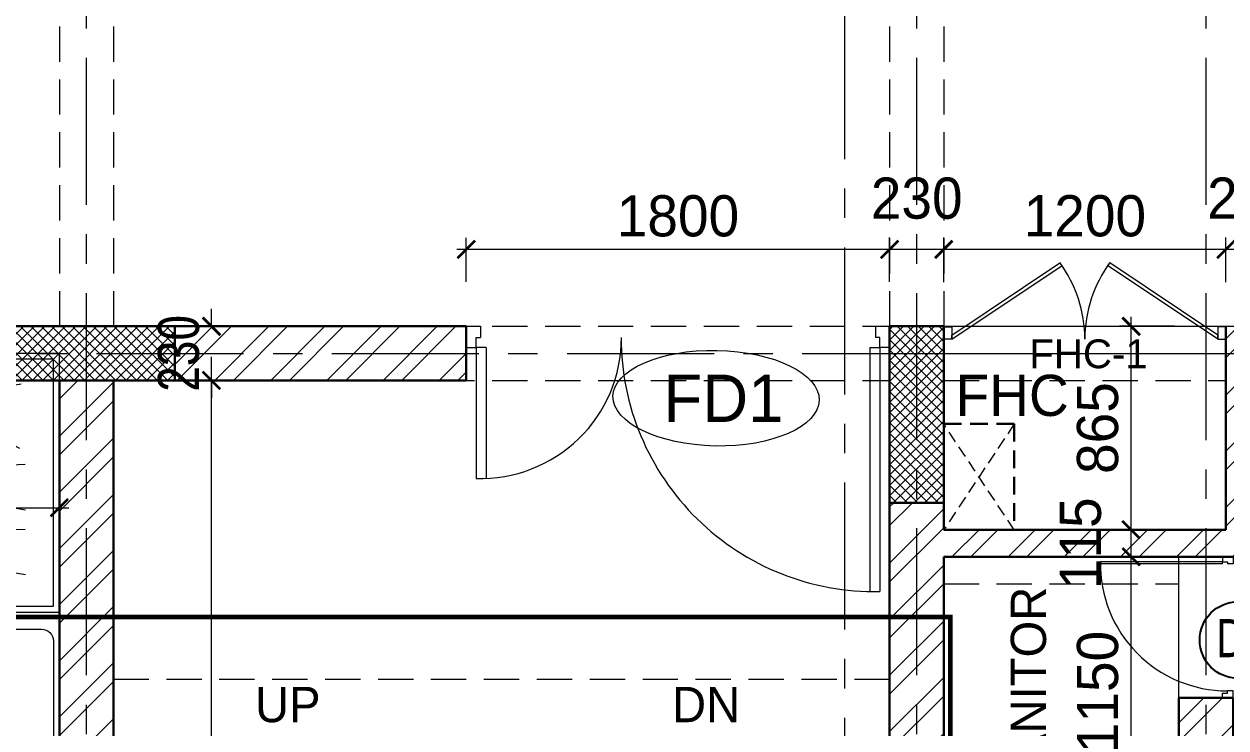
# Model space of a CAD drawing. Header units: millimetres. Extents: x -286480 to 108094, y -227925 to 10018.
# Drawn here: x -16954 to -11843, y -99314 to -96322 of the extents above; entities that cross this region are included whole.
import ezdxf

# ---------------------------------------------------------------- set-up
doc = ezdxf.new("R2010")
doc.units = ezdxf.units.MM
doc.header["$LTSCALE"] = 100
doc.header["$MEASUREMENT"] = 0
doc.header["$PDMODE"] = 67
for name, pattern in [('CENTER', [2, 1.25, -0.25, 0.25, -0.25]), ('DASHED2', [0.375, 0.25, -0.125]), ('HIDDEN', [0.375, 0.25, -0.125])]:
    doc.linetypes.add(name, pattern=pattern)
doc.layers.get('0').update_dxf_attribs({"lineweight": 25})
for name, color, linetype, lineweight in [('A-ANNO-COLUMN-HATCH', 253, 'Continuous', 9), ('A-ANNO-DOOR', 40, 'Continuous', 18), ('A-ANNO-FIXTURE', 31, 'Continuous', 15), ('A-ANNO-GRID', 251, 'CENTER', 9), ('A-ANNO-TEXT', 7, 'Continuous', 25), ('A-ANNO-WALL', 1, 'Continuous', 30), ('A-DOOR', 4, 'Continuous', 9), ('beam', 3, 'Continuous', 20), ('dim', 7, 'Continuous', 13), ('DOOR TAB', 7, 'Continuous', 5), ('DW-NO', 7, 'Continuous', 25), ('FURNITURE LAYOUT', 37, 'Continuous', 15), ('S-COL', 4, 'Continuous', 30), ('text', 7, 'Continuous', 9), ('TEXT-MISC', 7, 'Continuous', 20), ('WALL HATCH', 24, 'Continuous', 9)]:
    doc.layers.add(name, color=color, linetype=linetype, lineweight=lineweight)
doc.layers.add('cutout', color=7, linetype='HIDDEN', lineweight=20, true_color=0x0544ff)
doc.styles.add('ARIAL', font='arial.ttf', dxfattribs={"width": 0.8})
doc.styles.add('CENTURY-GOTHIC', font='GOTHIC.TTF', dxfattribs={"height": 175})
doc.styles.add('GOTHIC-TITLE', font='GOTHIC.TTF', dxfattribs={"width": 0.9, "height": 20})
doc.styles.add('SIZE', font='arial.ttf', dxfattribs={"width": 0.75, "height": 200})
doc.styles.get("Standard").update_dxf_attribs({"font": 'sanss___.ttf'})
doc.styles.add('Tower', font='arial.ttf', dxfattribs={"height": 250})
doc.dimstyles.new('1.125', dxfattribs={"dimtxt": 175, "dimasz": 75, "dimexe": 50, "dimexo": 50, "dimgap": 50, "dimtad": 1, "dimdec": 0, "dimrnd": 5, "dimzin": 0, "dimdsep": 46, "dimtxsty": 'CENTURY-GOTHIC', "dimblk": 'ARCHTICK', "dimcen": 5, "dimdle": 40, "dimclrd": 256, "dimclre": 8, "dimclrt": 213, "dimadec": 0, "dimazin": 0, "dimtfac": 1, "dimtdec": 0, "dimtofl": 0, "dimtmove": 2, "dimatfit": 2, "dimldrblk": 'OPEN30', "dimfxl": 80, "dimtolj": 1, "dimtzin": 0, "dimlwd": 15, "dimlwe": 9, "dimarcsym": 1})
doc.dimstyles.new('D 75', dxfattribs={"dimtxt": 175, "dimasz": 75, "dimexe": 100, "dimexo": 100, "dimgap": 50, "dimtad": 1, "dimdec": 0, "dimrnd": 5, "dimzin": 0, "dimdsep": 46, "dimtxsty": 'ARIAL', "dimblk": 'ARCHTICK', "dimcen": 0.09, "dimdle": 100, "dimclrd": 256, "dimclrt": 256, "dimadec": 0, "dimazin": 0, "dimtfac": 1, "dimtdec": 0, "dimtix": 1, "dimtofl": 0, "dimtmove": 1, "dimatfit": 3, "dimfxl": 135, "dimtolj": 1, "dimtzin": 0, "dimlwd": 9, "dimlwe": 9, "dimarcsym": 0})
pattern_1 = [(45, (15.22, 34476.79), (-119.32427, 119.32427), []), (45, (94.77, 34476.79), (-119.32427, 119.32427), [])]

# ---------------------------------------------------------------- blocks, each defined once
blk = doc.blocks.new('_ArchTick')
at = {"const_width": 0.15}
blk.add_lwpolyline([(-0.5, -0.5), (0.5, 0.5)], dxfattribs=at)
blk = doc.blocks.new('*D44')
at = {"layer": 'Defpoints', "color": 0, "ltscale": 0.1, "transparency": 16777216}
for p in [(-16577.3, -97836.8), (-16156.6, -97836.8), (-15901.2, -103836.8)]:
    blk.add_point(p, dxfattribs=at)
at = {"layer": 'dim', "lineweight": 9, "ltscale": 0.1, "transparency": 16777216}
blk.add_line((-16156.6, -103936.8), (-16156.6, -97736.8), dxfattribs=at)
at = {"layer": 'dim', "color": 0, "lineweight": 9, "ltscale": 0.1, "transparency": 16777216}
for p, q in [((-16477.3, -97836.8), (-16056.6, -97836.8)), ((-16001.2, -103836.8), (-16256.6, -103836.8))]:
    blk.add_line(p, q, dxfattribs=at)
at = {"layer": 'dim', "lineweight": 9, "ltscale": 0.1, "transparency": 16777216, "xscale": 75, "yscale": 75, "zscale": 75}
for p, rotation in [((-16156.6, -97836.8), 90), ((-16156.6, -103836.8), 270)]:
    blk.add_blockref('_ArchTick', p, dxfattribs=dict(at, rotation=rotation))
at = {"layer": 'dim', "ltscale": 0.1, "transparency": 16777216, "insert": (-16295.9, -100836.8), "char_height": 175, "attachment_point": 5, "rotation": 90, "style": 'ARIAL'}
blk.add_mtext('\\A1;6000', dxfattribs=at)
blk = doc.blocks.new('ABL_Door_S - 1000 x 2100-11-3 Second Floor Lvl')
for p, q in [((-500, 37.5), (-450, 37.5)), ((-500, -37.5), (-500, 37.5)), ((-450, 37.5), (-450, -2.5)), ((450, 37.5), (450, -2.5)), ((500, 37.5), (450, 37.5)), ((500, -37.5), (500, 37.5)), ((-500, -37.5), (-465, -37.5)), ((-465, -2.5), (-450, -2.5)), ((-465, -37.5), (-465, -2.5)), ((-450, -37.5), (-465, -37.5)), ((465, -2.5), (450, -2.5)), ((465, -37.5), (465, -2.5)), ((500, -37.5), (465, -37.5))]:
    blk.add_line(p, q)
at = {"lineweight": 18}
for p, q in [((-465, -37.5), (-465, -902.4)), ((-450, -37.5), (-450, -902.5))]:
    blk.add_line(p, q, dxfattribs=at)
blk.add_arc((-450, -2.5), 900, 269.04503, 0)
blk = doc.blocks.new('*D68')
at = {"layer": 'Defpoints', "color": 0, "ltscale": 0.1, "transparency": 16777216}
for p in [(-16442.8, -97606.8), (-16156.6, -97606.8), (-16436.3, -97836.8, 11.6)]:
    blk.add_point(p, dxfattribs=at)
at = {"layer": 'dim', "lineweight": 9, "ltscale": 0.1, "transparency": 16777216}
for p, q in [((-16156.6, -97606.8), (-16156.6, -97531.8)), ((-16156.6, -97836.8), (-16156.6, -97911.8))]:
    blk.add_line(p, q, dxfattribs=at)
at = {"layer": 'dim', "color": 0, "lineweight": 9, "ltscale": 0.1, "transparency": 16777216}
for p, q in [((-16342.8, -97606.8), (-16056.6, -97606.8)), ((-16336.3, -97836.8), (-16056.6, -97836.8))]:
    blk.add_line(p, q, dxfattribs=at)
at = {"layer": 'dim', "lineweight": 9, "ltscale": 0.1, "transparency": 16777216, "xscale": 75, "yscale": 75, "zscale": 75}
for p, rotation in [((-16156.6, -97606.8), 270), ((-16156.6, -97836.8), 90)]:
    blk.add_blockref('_ArchTick', p, dxfattribs=dict(at, rotation=rotation))
at = {"layer": 'dim', "ltscale": 0.1, "transparency": 16777216, "insert": (-16296, -97721.8), "char_height": 175, "attachment_point": 5, "rotation": 90, "style": 'ARIAL'}
blk.add_mtext('\\A1;230', dxfattribs=at)
blk = doc.blocks.new('A$C0E3E786B-flat-1')
at = {"ltscale": 0.1}
for p, q in [((855.2, 288.7, 0), (240.1, -46.1, 0)), ((1735, -1224.8, 0), (922.8, 268.6, 0)), ((220.2, -113.9, 0), (1032.4, -1607.3, 0)), ((1532.3, -852, 0), (1444.7, -899.7, 0)), ((1444.7, -899.7, 0), (752.9, -1093.3, 0)), ((829.6, -1234.5, 0), (1444.7, -899.7, 0)), ((1500.5, -885, 0), (875.6, -1225.1, 0)), ((1500.5, -885, 0), (1482.4, -924.7, 0)), ((1701.1, -1254, 0), (1500.5, -885, 0)), ((875.6, -1225.1, 0), (918.9, -1231.4, 0)), ((1076.3, -1594.1, 0), (875.6, -1225.1, 0)), ((1076.3, -1594.1, 0), (1701.1, -1254, 0)), ((1701.1, -1254, 0), (1654.4, -1240.9, 0)), ((1100.1, -1627.4, 0), (1715.1, -1292.6, 0)), ((1076.3, -1594.1, 0), (1090.9, -1547.7, 0))]:
    blk.add_line(p, q, dxfattribs=at)
for centre, start_param, end_param in [((879, 244.7, 0), 1.628397, 3.199193), ((264, -90, 0), 3.199193, 4.76999), ((1691.3, -1248.7, 0), 0.057601, 1.628397), ((1076.2, -1583.5, 0), 4.76999, 6.340786)]:
    blk.add_ellipse(centre, major_axis=(21.3, -45.2), ratio=0.996988, start_param=start_param, end_param=end_param, dxfattribs=at)
blk = doc.blocks.new('*D85')
at = {"layer": 'Defpoints', "color": 0, "ltscale": 0.1, "transparency": 16777216}
for p in [(-11843.3, -97279.8), (-11843.3, -97469.5), (-11613.3, -97469.5, 11.6)]:
    blk.add_point(p, dxfattribs=at)
at = {"layer": 'dim', "color": 8, "lineweight": 9, "ltscale": 0.1, "transparency": 16777216}
for p, q in [((-11843.3, -97419.5), (-11843.3, -97229.8)), ((-11613.3, -97419.5), (-11613.3, -97229.8))]:
    blk.add_line(p, q, dxfattribs=at)
at = {"layer": 'dim', "lineweight": 15, "ltscale": 0.1, "transparency": 16777216}
blk.add_line((-11573.3, -97279.8), (-11883.3, -97279.8), dxfattribs=at)
at = {"layer": 'dim', "lineweight": 15, "ltscale": 0.1, "transparency": 16777216, "xscale": 75, "yscale": 75, "zscale": 75, "rotation": 180}
blk.add_blockref('_ArchTick', (-11843.3, -97279.8), dxfattribs=at)
at = {"layer": 'dim', "lineweight": 15, "ltscale": 0.1, "transparency": 16777216, "xscale": 75, "yscale": 75, "zscale": 75}
blk.add_blockref('_ArchTick', (-11613.3, -97279.8), dxfattribs=at)
at = {"layer": 'dim', "color": 213, "ltscale": 0.1, "transparency": 16777216, "insert": (-11728.3, -97062.9), "char_height": 175, "attachment_point": 5, "style": 'CENTURY-GOTHIC'}
blk.add_mtext('\\A1;230', dxfattribs=at)
blk = doc.blocks.new('_Open30')
at = {"color": 0, "linetype": 'ByBlock', "lineweight": -2}
for p, q in [((-1, 0.268), (0, 0)), ((0, 0), (-1, -0.268)), ((0, 0), (-1, 0))]:
    blk.add_line(p, q, dxfattribs=at)
blk = doc.blocks.new('*D86')
at = {"layer": 'Defpoints', "color": 0, "ltscale": 0.1, "transparency": 16777216}
for p in [(-13043.2, -97279.8), (-13043.2, -97469.5), (-11843.3, -97469.5)]:
    blk.add_point(p, dxfattribs=at)
at = {"layer": 'dim', "color": 8, "lineweight": 9, "ltscale": 0.1, "transparency": 16777216}
for p, q in [((-13043.2, -97419.5), (-13043.2, -97229.8)), ((-11843.3, -97419.5), (-11843.3, -97229.8))]:
    blk.add_line(p, q, dxfattribs=at)
at = {"layer": 'dim', "lineweight": 15, "ltscale": 0.1, "transparency": 16777216}
blk.add_line((-11803.3, -97279.8), (-13083.2, -97279.8), dxfattribs=at)
at = {"layer": 'dim', "lineweight": 15, "ltscale": 0.1, "transparency": 16777216, "xscale": 75, "yscale": 75, "zscale": 75, "rotation": 180}
blk.add_blockref('_ArchTick', (-13043.2, -97279.8), dxfattribs=at)
at = {"layer": 'dim', "lineweight": 15, "ltscale": 0.1, "transparency": 16777216, "xscale": 75, "yscale": 75, "zscale": 75}
blk.add_blockref('_ArchTick', (-11843.3, -97279.8), dxfattribs=at)
at = {"layer": 'dim', "color": 213, "ltscale": 0.1, "transparency": 16777216, "insert": (-12443.2, -97137.9), "char_height": 175, "attachment_point": 5, "style": 'CENTURY-GOTHIC'}
blk.add_mtext('\\A1;1200', dxfattribs=at)
blk = doc.blocks.new('*D99')
at = {"layer": 'Defpoints', "color": 0, "ltscale": 0.1, "transparency": 16777216}
for p in [(-12246.3, -98586.8), (-12043.3, -98586.8), (-12043.3, -99736.7, 11.6)]:
    blk.add_point(p, dxfattribs=at)
at = {"layer": 'dim', "lineweight": 15, "ltscale": 0.1, "transparency": 16777216}
blk.add_line((-12246.3, -99776.7), (-12246.3, -98546.8), dxfattribs=at)
at = {"layer": 'dim', "color": 8, "lineweight": 9, "ltscale": 0.1, "transparency": 16777216}
for p, q in [((-12093.3, -98586.8), (-12296.3, -98586.8)), ((-12093.3, -99736.7), (-12296.3, -99736.7))]:
    blk.add_line(p, q, dxfattribs=at)
at = {"layer": 'dim', "lineweight": 15, "ltscale": 0.1, "transparency": 16777216, "xscale": 75, "yscale": 75, "zscale": 75}
for p, rotation in [((-12246.3, -98586.8), 90), ((-12246.3, -99736.7), 270)]:
    blk.add_blockref('_ArchTick', p, dxfattribs=dict(at, rotation=rotation))
at = {"layer": 'dim', "color": 213, "ltscale": 0.1, "transparency": 16777216, "insert": (-12388.2, -99161.7), "char_height": 175, "attachment_point": 5, "rotation": 90, "style": 'CENTURY-GOTHIC'}
blk.add_mtext('\\A1;1150', dxfattribs=at)
blk = doc.blocks.new('*D100')
at = {"layer": 'Defpoints', "color": 0, "ltscale": 0.1, "transparency": 16777216}
for p in [(-12246.3, -98471.8), (-12043.3, -98471.8), (-12043.3, -98586.8)]:
    blk.add_point(p, dxfattribs=at)
at = {"layer": 'dim', "color": 8, "lineweight": 9, "ltscale": 0.1, "transparency": 16777216}
for p, q in [((-12093.3, -98471.8), (-12296.3, -98471.8)), ((-12093.3, -98586.8), (-12296.3, -98586.8))]:
    blk.add_line(p, q, dxfattribs=at)
at = {"layer": 'dim', "lineweight": 15, "ltscale": 0.1, "transparency": 16777216}
blk.add_line((-12246.3, -98626.8), (-12246.3, -98431.8), dxfattribs=at)
at = {"layer": 'dim', "lineweight": 15, "ltscale": 0.1, "transparency": 16777216, "xscale": 75, "yscale": 75, "zscale": 75}
for p, rotation in [((-12246.3, -98471.8), 90), ((-12246.3, -98586.8), 270)]:
    blk.add_blockref('_ArchTick', p, dxfattribs=dict(at, rotation=rotation))
at = {"layer": 'dim', "color": 213, "ltscale": 0.1, "transparency": 16777216, "insert": (-12461, -98529.3), "char_height": 175, "attachment_point": 5, "rotation": 90, "style": 'CENTURY-GOTHIC'}
blk.add_mtext('\\A1;115', dxfattribs=at)
blk = doc.blocks.new('*D101')
at = {"layer": 'Defpoints', "color": 0, "ltscale": 0.1, "transparency": 16777216}
for p in [(-12246.3, -97606.8), (-12012.8, -97606.8), (-12043.3, -98471.8)]:
    blk.add_point(p, dxfattribs=at)
at = {"layer": 'dim', "color": 8, "lineweight": 9, "ltscale": 0.1, "transparency": 16777216}
for p, q in [((-12062.8, -97606.8), (-12296.3, -97606.8)), ((-12093.3, -98471.8), (-12296.3, -98471.8))]:
    blk.add_line(p, q, dxfattribs=at)
at = {"layer": 'dim', "lineweight": 15, "ltscale": 0.1, "transparency": 16777216}
blk.add_line((-12246.3, -98511.8), (-12246.3, -97566.8), dxfattribs=at)
at = {"layer": 'dim', "lineweight": 15, "ltscale": 0.1, "transparency": 16777216, "xscale": 75, "yscale": 75, "zscale": 75}
for p, rotation in [((-12246.3, -97606.8), 90), ((-12246.3, -98471.8), 270)]:
    blk.add_blockref('_ArchTick', p, dxfattribs=dict(at, rotation=rotation))
at = {"layer": 'dim', "color": 213, "ltscale": 0.1, "transparency": 16777216, "insert": (-12388.2, -98039.3), "char_height": 175, "attachment_point": 5, "rotation": 90, "style": 'CENTURY-GOTHIC'}
blk.add_mtext('\\A1;865', dxfattribs=at)
blk = doc.blocks.new('Big Door Garbage')
at = {"lineweight": 18}
for p, q in [((-12550, 128777.8), (-12500, 128777.8)), ((-12550, 128702.8), (-12550, 128777.8)), ((-12500, 128777.8), (-12500, 128737.8)), ((-11100, 128777.8), (-11100, 128737.8)), ((-11050, 128777.8), (-11100, 128777.8)), ((-12550, 128702.8), (-12515, 128702.8)), ((-12515, 128737.8), (-12500, 128737.8)), ((-12515, 128702.8), (-12515, 128737.8)), ((-12515, 128702.8), (-12515, 128239.2)), ((-12480, 128702.8), (-12515, 128702.8)), ((-12480, 128702.8), (-12480, 128239.2)), ((-11120, 128702.8), (-11085, 128702.8)), ((-11120, 128702.8), (-11120, 127838)), ((-11085, 128737.8), (-11100, 128737.8)), ((-11085, 128702.8), (-11085, 128737.8)), ((-11050, 128702.8), (-11085, 128702.8)), ((-11085, 128702.8), (-11085, 127838))]:
    blk.add_line(p, q, dxfattribs=at)
blk.add_lwpolyline([(-11050, 128777.8), (-11050, 128702.8)], dxfattribs=at)
for centre, radius, start, end in [((-12498.9, 128737.8), 498.9, 268.1474, 0), ((-11101.5, 128737.8), 900, 180, 271.0475)]:
    blk.add_arc(centre, radius, start, end, dxfattribs=at)
blk = doc.blocks.new('*D114')
at = {"layer": 'Defpoints', "color": 0, "ltscale": 0.1, "transparency": 16777216}
for p in [(-15073.3, -97280.1), (-15073.3, -97467.2, 0), (-13273.3, -97467.3)]:
    blk.add_point(p, dxfattribs=at)
at = {"layer": 'dim', "color": 8, "lineweight": 9, "ltscale": 0.1, "transparency": 16777216}
for p, q in [((-15073.3, -97417.2), (-15073.3, -97230.1)), ((-13273.3, -97417.3), (-13273.3, -97230.1))]:
    blk.add_line(p, q, dxfattribs=at)
at = {"layer": 'dim', "lineweight": 15, "ltscale": 0.1, "transparency": 16777216}
blk.add_line((-13233.3, -97280.1), (-15113.3, -97280.1), dxfattribs=at)
at = {"layer": 'dim', "lineweight": 15, "ltscale": 0.1, "transparency": 16777216, "xscale": 75, "yscale": 75, "zscale": 75}
for p, rotation in [((-15073.3, -97280.1), 179.9981209820892), ((-13273.3, -97280.1), 359.9981209820892)]:
    blk.add_blockref('_ArchTick', p, dxfattribs=dict(at, rotation=rotation))
at = {"layer": 'dim', "color": 213, "ltscale": 0.1, "transparency": 16777216, "insert": (-14173.3, -97138.2), "char_height": 175, "attachment_point": 5, "rotation": 359.9981, "style": 'CENTURY-GOTHIC'}
blk.add_mtext('\\A1;1800', dxfattribs=at)
blk = doc.blocks.new('*D154')
at = {"layer": 'Defpoints', "color": 0, "ltscale": 0.1, "transparency": 16777216}
for p in [(-17883.3, -98202.4, -4.8), (-16803.3, -98202.4, -18.9), (-16803.3, -98378)]:
    blk.add_point(p, dxfattribs=at)
at = {"layer": 'dim', "color": 8, "lineweight": 9, "ltscale": 0.1, "transparency": 16777216}
for p, q in [((-17883.3, -98252.4), (-17883.3, -98428)), ((-16803.3, -98252.4), (-16803.3, -98428))]:
    blk.add_line(p, q, dxfattribs=at)
at = {"layer": 'dim', "lineweight": 15, "ltscale": 0.1, "transparency": 16777216}
blk.add_line((-17923.3, -98378), (-16763.3, -98378), dxfattribs=at)
at = {"layer": 'dim', "lineweight": 15, "ltscale": 0.1, "transparency": 16777216, "xscale": 75, "yscale": 75, "zscale": 75, "rotation": 180}
blk.add_blockref('_ArchTick', (-17883.3, -98378), dxfattribs=at)
at = {"layer": 'dim', "lineweight": 15, "ltscale": 0.1, "transparency": 16777216, "xscale": 75, "yscale": 75, "zscale": 75}
blk.add_blockref('_ArchTick', (-16803.3, -98378), dxfattribs=at)
at = {"layer": 'dim', "color": 213, "ltscale": 0.1, "transparency": 16777216, "insert": (-17343.3, -98231.4), "char_height": 175, "attachment_point": 5, "style": 'CENTURY-GOTHIC'}
blk.add_mtext('\\A1;EQ.', dxfattribs=at)
blk = doc.blocks.new('FTHF')
at = {"layer": 'A-DOOR'}
for p, q in [((6806800.1, -19385.3), (6807386.9, -19777.2)), ((6806800.1, -19385.3), (6806800.1, -19405.3)), ((6808216.2, -19385.3), (6807629.3, -19777.2)), ((6808216.2, -19385.3), (6808216.2, -19405.3)), ((6806800.1, -19405.3), (6807374.5, -19792.1)), ((6808216.2, -19405.3), (6807641.8, -19792.1))]:
    blk.add_line(p, q, dxfattribs=at)
for points in [[(6806756.4, -19385.3), (6806756.4, -19450.9), (6806800.1, -19450.9), (6806800.1, -19385.3)], [(6808259.9, -19385.3), (6808259.9, -19450.9), (6808216.2, -19450.9), (6808216.2, -19385.3)]]:
    blk.add_lwpolyline(points, close=True, dxfattribs=at)
for centre, start, end in [((6806822, -19385.3), 323.63327, 0), ((6808194.3, -19385.3), 180, 216.36673)]:
    blk.add_arc(centre, 686.2, start, end, dxfattribs=at)
blk = doc.blocks.new('*D238')
at = {"layer": 'Defpoints', "color": 0, "ltscale": 0.1, "transparency": 16777216}
for p in [(-13273.3, -97279.8), (-13273.3, -97467.3, 29.7), (-13043.2, -97469.5, 29.7)]:
    blk.add_point(p, dxfattribs=at)
at = {"layer": 'dim', "color": 8, "lineweight": 9, "ltscale": 0.1, "transparency": 16777216}
for p, q in [((-13273.3, -97417.3), (-13273.3, -97229.8)), ((-13043.2, -97419.5), (-13043.2, -97229.8))]:
    blk.add_line(p, q, dxfattribs=at)
at = {"layer": 'dim', "lineweight": 15, "ltscale": 0.1, "transparency": 16777216}
blk.add_line((-13003.2, -97279.8), (-13313.3, -97279.8), dxfattribs=at)
at = {"layer": 'dim', "lineweight": 15, "ltscale": 0.1, "transparency": 16777216, "xscale": 75, "yscale": 75, "zscale": 75, "rotation": 180}
blk.add_blockref('_ArchTick', (-13273.3, -97279.8), dxfattribs=at)
at = {"layer": 'dim', "lineweight": 15, "ltscale": 0.1, "transparency": 16777216, "xscale": 75, "yscale": 75, "zscale": 75}
blk.add_blockref('_ArchTick', (-13043.2, -97279.8), dxfattribs=at)
at = {"layer": 'dim', "color": 213, "ltscale": 0.1, "transparency": 16777216, "insert": (-13158.2, -97062.9), "char_height": 175, "attachment_point": 5, "style": 'CENTURY-GOTHIC'}
blk.add_mtext('\\A1;230', dxfattribs=at)
blk = doc.blocks.new('cb')
at = {"layer": 'FURNITURE LAYOUT', "ltscale": 0.1, "extrusion": (-0.008908, -0.002858, 0.999956)}
for p, q in [((-25800.7, -129393.6, 17.8), (-25800.7, -130443.6, 14.8)), ((-25632.1, -129587.2, 18.8), (-25969.4, -129527.9, 16)), ((-25967, -129720.4, 15.4), (-25636.4, -129706.4, 18.4)), ((-25632.1, -129862.6, 18), (-25969.4, -129803.2, 15.2)), ((-25967, -129995.7, 14.6), (-25636.4, -129981.8, 17.6)), ((-25945.4, -130063.9, 14.6), (-25647.1, -130217, 16.9)), ((-25649.6, -130293.4, 16.6), (-25950.5, -130338.9, 13.8))]:
    blk.add_line(p, q, dxfattribs=at)
at = {"layer": 'FURNITURE LAYOUT', "ltscale": 0.1, "extrusion": (-0.008908, -0.002858, 0.999956), "elevation": 617.5}
blk.add_lwpolyline([(-26112, -129367.4), (-26112.1, -130467.4), (-25562.1, -130467.4), (-25562, -129367.4)], close=True, dxfattribs=at)
blk.add_lwpolyline([(-25562, -129392.4), (-26087, -129392.4), (-26087.1, -130442.4), (-25562.1, -130442.4)], dxfattribs=at)
blk = doc.blocks.new('DW')
at = {"layer": 'DOOR TAB', "color": 1, "ltscale": 0.1, "true_color": 0xfa0000, "extrusion": (0, 0, -1)}
blk.add_ellipse((4668161.6, 8273913), major_axis=(760.9, 14.7), ratio=0.463894, dxfattribs=at)
at = {"layer": 'DOOR TAB', "color": 1, "ltscale": 0.1, "true_color": 0xfa0000, "style": 'GOTHIC-TITLE', "width": 0.9}
blk.add_attdef('DW0', (4667644.2, 8273737.5), '', height=350, dxfattribs=at)

msp = doc.modelspace()

# ---------------------------------------------------------------- hatches: boundary and pattern name
at = {"layer": 'A-ANNO-COLUMN-HATCH', "lineweight": 9, "ltscale": 0.1}
h = msp.add_hatch(dxfattribs=at)
h.set_pattern_fill('ANSI37', color=256, scale=250, angle=90)
h.set_pattern_definition([(135, (-88489.996, -224076.198), (-22.097087, -22.097087), []), (225, (-88489.996, -224076.198), (22.097087, -22.097087), [])])
h.paths.add_polyline_path([(-16313.1, -97606.8), (-17063.1, -97606.8), (-17063.1, -97836.8), (-16313.1, -97836.8)])
h = msp.add_hatch(dxfattribs=at)
h.set_pattern_fill('ANSI37', color=256, scale=250)
h.set_pattern_definition([(45, (-139512.718, -26179.902), (-22.097087, 22.097087), []), (135, (-139512.718, -26179.902), (-22.097087, -22.097087), [])])
h.paths.add_polyline_path([(-13043.3, -98356.8), (-13043.3, -97606.8), (-13273.3, -97606.8), (-13273.3, -98356.8)])
at = {"layer": 'WALL HATCH', "ltscale": 0.1}
h = msp.add_hatch(dxfattribs=at)
h.set_pattern_fill('ANSI32', color=256, scale=450, style=0)
h.set_pattern_definition([(45, (-7632.21, 32861.87), (-119.32427, 119.32427), []), (45, (-7552.66, 32861.87), (-119.32427, 119.32427), [])])
h.paths.add_polyline_path([(-15073.3, -97836.8), (-15073.3, -97606.8), (-16313.1, -97606.8), (-16313.1, -97836.8)])
h = msp.add_hatch(dxfattribs=at)
h.set_pattern_fill('ANSI32', color=256, scale=450, style=0)
h.set_pattern_definition(pattern_1)
h.paths.add_polyline_path([(-13043.3, -99429.7), (-13043.3, -99081.6)], flags=17)
h.paths.add_polyline_path([(-12443.6, -99736.7), (-12443.6, -99966.7), (-12045.9, -99966.7), (-12045.9, -99736.7)], flags=17)
h.paths.add_polyline_path([(-13043.3, -103316.8), (-13043.3, -98586.8), (-11613.3, -98586.8), (-11613.3, -97606.8), (-11843.3, -97606.8), (-11843.3, -98471.8), (-13043.3, -98471.8), (-13043.3, -98356.8), (-13273.3, -98356.8), (-13273.3, -103316.7)])
h = msp.add_hatch(dxfattribs=at)
h.set_pattern_fill('ANSI32', color=256, scale=450, style=0)
h.set_pattern_definition([(45, (-4744.77, 35456.7), (-119.32427, 119.32427), []), (45, (-4665.22, 35456.7), (-119.32427, 119.32427), [])])
h.paths.add_polyline_path([(-16573.3, -97836.8), (-16803.3, -97836.8), (-16803.3, -101346.7), (-16573.3, -101346.7)])
h = msp.add_hatch(dxfattribs=at)
h.set_pattern_fill('ANSI32', color=256, scale=450, style=0)
h.set_pattern_definition(pattern_1)
h.paths.add_polyline_path([(-11813.3, -99186.8), (-12043.3, -99186.8), (-12043.3, -99736.7), (-11813.3, -99736.7)])

# ---------------------------------------------------------------- linework, layer by layer
at = {"color": 12, "ltscale": 0.5, "true_color": 0xe00000, "const_width": 20, "elevation": 28.4}
msp.add_lwpolyline([(-30638.3, -99120.6), (-30638.3, -98843), (-13014.9, -98843), (-13014.9, -101769.8), (-5884.9, -101769.8), (-5884.9, -101903.5)], dxfattribs=at)
at = {"layer": 'A-ANNO-DOOR'}
msp.add_line((-12043.3, -99186.8, 39), (-12043.3, -98586.8, 29.7), dxfattribs=at)
at = {"layer": 'A-ANNO-FIXTURE', "ltscale": 0.1}
for p, q in [((-13043.3, -97606.8, 29.7), (-11843.3, -97606.8, 29.7)), ((-13043.3, -97721.8, 29.7), (-11843.3, -97721.8, 29.7))]:
    msp.add_line(p, q, dxfattribs=at)
at = {"layer": 'A-ANNO-GRID', "ltscale": 5}
for p, q in [((-16688.3, -106090.6, 10.1), (-16688.3, -89844.5, 10.1)), ((-13463.3, -105896, 23), (-13463.3, -89843.9, 23)), ((-13158.2, -106090.6, 16.3), (-13158.2, -89843.9, 16.3)), ((-11928.1, -106090.6, 22.4), (-11928.1, -89843.9, 22.4)), ((-30644.8, -97721.8, 29.7), (-4817.6, -97721.8, 29.7))]:
    msp.add_line(p, q, dxfattribs=at)
at = {"layer": 'A-ANNO-WALL', "ltscale": 0.1}
for p, q in [((-16313.1, -97606.8, 31.2), (-15073.3, -97606.8, 29.7)), ((-15073.3, -97836.8, 29.7), (-15073.3, -97606.8, 29.7)), ((-11843.3, -97606.8, 29.7), (-11843.3, -98471.8, 29.7)), ((-16573.3, -101346.8, 37.2), (-16573.3, -97836.8, 28.5)), ((-16313.1, -97836.8, 31.2), (-15073.3, -97836.8, 29.7)), ((-13273.3, -103316.8, 29.7), (-13273.3, -98356.8, 29.7)), ((-13043.3, -98471.8, 29.7), (-13043.3, -98356.8, 29.7)), ((-13043.3, -98471.8, 29.7), (-11843.3, -98471.8, 29.7)), ((-13043.3, -99736.7, 29.7), (-13043.3, -98586.8, 29.7)), ((-13043.3, -98586.8, 29.7), (-11613.3, -98586.8, 29.7))]:
    msp.add_line(p, q, dxfattribs=at)
at = {"layer": 'A-ANNO-WALL', "ltscale": 0.1, "extrusion": (-5.90536e-11, 0.002858, 0.999996)}
msp.add_line((-16803.3, -101346.8, 40.4), (-16803.3, -97836.8, 30.4), dxfattribs=at)
at = {"layer": 'A-ANNO-WALL', "elevation": 41.3}
msp.add_lwpolyline([(-11813.3, -99736.7), (-11813.3, -99186.8), (-12043.3, -99186.8), (-12043.3, -99736.7)], dxfattribs=at)
at = {"layer": 'beam', "linetype": 'DASHED2', "ltscale": 6}
for p, q in [((-16803.3, -96106.8, -1.3), (-16803.3, -97605.8, -75.9)), ((-16573.3, -96106.8, -1.3), (-16573.3, -97605.8, -75.9)), ((-13273.3, -96106.8, 32.6), (-13273.4, -97606.8, 29.9)), ((-13043.3, -96106.8, 32.5), (-13043.3, -97606.8, 29.7)), ((-16313.1, -97606.8, 31.2), (-13273.3, -97606.8, 29.7)), ((-13043.3, -97606.8, 29.7), (-7083.3, -97606.8, -2.6)), ((-16803.3, -97836.8, 39.9), (-16803.3, -101346.8, -5.4)), ((-16573.3, -97836.8, 39.9), (-16573.3, -99106.7, 23.5)), ((-16313.1, -97836.8, 31.2), (-13273.3, -97836.8, 29.7)), ((-13043.3, -97836.8, 29.7), (-11843.3, -97836.8, 29.7)), ((-11843.3, -97836.8, 29.7), (-11843.3, -98471.8, 29.7)), ((-13273.3, -98356.8, 29.7), (-13273.6, -99106.7, 31.5)), ((-13043.3, -98356.8, 29.7), (-13043.3, -98471.8, 29.2)), ((-13043.3, -98471.8, 29.7), (-11843.3, -98471.8, 29.7)), ((-13043.3, -98701.8, 29.7), (-12043.3, -98701.8, 29.7)), ((-13043.3, -98701.8, 28.1), (-13043.3, -99736.7, 23.2)), ((-12043.3, -99736.7, 41.3), (-12043.3, -98701.8, 41.3)), ((-16573.3, -99106.7, 18.2), (-13273.6, -99106.7, 18.2))]:
    msp.add_line(p, q, dxfattribs=at)
at = {"layer": 'cutout', "color": 5, "linetype": 'HIDDEN', "lineweight": 9, "ltscale": 2, "true_color": 0x1f1fff}
for p, q in [((-12743.3, -98021.8, 29.7), (-13043.3, -98471.8, 29.7)), ((-12743.3, -98472.6, 29.7), (-13043.3, -98021.8, 29.7))]:
    msp.add_line(p, q, dxfattribs=at)
at = {"layer": 'cutout', "color": 5, "linetype": 'HIDDEN', "lineweight": 30, "ltscale": 3, "true_color": 0x1f1fff, "elevation": 29.7}
msp.add_lwpolyline([(-12743.3, -98021.8), (-12743.3, -98471.8), (-13043.3, -98471.8), (-13043.3, -98021.8)], close=True, dxfattribs=at)
at = {"layer": 'DW-NO', "color": 51}
msp.add_circle((-11792.2, -98940.5, -275.6), 162.8, dxfattribs=at)
at = {"layer": 'S-COL', "ltscale": 0.1}
for points, elevation in [([(-16313.1, -97606.8), (-17063.1, -97606.8), (-17063.1, -97836.8), (-16313.1, -97836.8)], 31.2), ([(-13043.3, -98356.8), (-13043.3, -97606.8), (-13273.3, -97606.8), (-13273.3, -98356.8)], 29.7)]:
    msp.add_lwpolyline(points, close=True, dxfattribs=dict(at, elevation=elevation))

# ---------------------------------------------------------------- block references
at = {"layer": 'A-ANNO-DOOR', "extrusion": (-0.000124809, -0.002858, 0.999996), "xscale": 1.199960584126833, "yscale": 1.199960584126833, "zscale": 1.199960584126833, "rotation": 359.997724026829}
msp.add_blockref('Big Door Garbage', (-19.9, -252135.2, 310.4), dxfattribs=at)
at = {"layer": 'A-ANNO-DOOR', "extrusion": (0.003406, -4.86697e-14, 0.999994), "xscale": 0.5999617992887444, "yscale": 0.5999617992887444, "zscale": 0.5999617992887444, "rotation": 270}
msp.add_blockref('ABL_Door_S - 1000 x 2100-11-3 Second Floor Lvl', (-11835.9, -98886.8, 1), dxfattribs=at)
at = {"layer": 'A-DOOR', "xscale": 0.798113234126552, "yscale": 0.798113234126552, "zscale": 0.798113234126552, "rotation": 180}
msp.add_blockref('FTHF', (5420719, -113132.5, 29.7), dxfattribs=at)
at = {"layer": 'DOOR TAB', "color": 1, "true_color": 0xfa0000, "extrusion": (-0.003095, 0.001325, 0.999994)}
ref = msp.add_blockref('DW', (2677844.9, -4861995.2, -87.1), dxfattribs=dict(at, xscale=-0.576, yscale=0.5760000000000061, zscale=0.5760000000000002, rotation=0.03601308354720167))
ref.add_attrib('DW0', '  FD1', (-14384, -98013.6, -87.1), dxfattribs={"color": 1, "ltscale": 0.1, "true_color": 0xff0004, "extrusion": (-0.003095, 0.001325, 0.999994), "height": 201.6, "rotation": 0.036, "style": 'GOTHIC-TITLE'})
at = {"layer": 'FURNITURE LAYOUT', "rotation": 180}
msp.add_blockref('cb', (-42916.5, -228190.4, 16.9), dxfattribs=at)
at = {"layer": 'FURNITURE LAYOUT', "ltscale": 0.1, "extrusion": (-5.3212e-11, 0.002858, 0.999996), "xscale": -1, "zscale": -1, "rotation": 28.55922529164978}
msp.add_blockref('A$C0E3E786B-flat-1', (-16689.8, -98738.7, -252), dxfattribs=at)

# ---------------------------------------------------------------- texts
at = {"layer": 'A-ANNO-TEXT', "insert": (-12752.3, -97901.6, 41.3), "char_height": 150, "width": 2908.602, "attachment_point": 5, "style": 'Tower'}
msp.add_mtext('{\\fCentury Gothic|b0|i0|c0|p34;\\H1.1667x;FHC}', dxfattribs=at)
at = {"layer": 'A-ANNO-TEXT', "insert": (-12682.2, -99142.8, 35.1), "char_height": 150, "width": 2472.312, "attachment_point": 5, "rotation": 90, "style": 'Tower'}
msp.add_mtext('{\\fCentury Gothic|b0|i0|c0|p34;JANITOR}', dxfattribs=at)
at = {"layer": 'DW-NO', "color": 51, "style": 'SIZE', "width": 0.75}
msp.add_text('D4', height=162.13, dxfattribs=at).set_placement((-11883.9, -99013.5, -275.6))
at = {"layer": 'text', "linetype": 'Continuous', "extrusion": (0.000124809, 0.002858, 0.999996), "char_height": 150, "width": 369.412, "attachment_point": 3, "text_direction": (1, 0, -0.000125)}
for s, insert in [('{\\fCentury Gothic|b0|i0|c0|p34;UP }', (-15692.7, -99139.9, 16.3)), ('{\\fCentury Gothic|b0|i0|c0|p34;DN}', (-13908.7, -99139.9, 16.3))]:
    msp.add_mtext(s, dxfattribs=dict(at, insert=insert))
at = {"layer": 'TEXT-MISC'}
msp.add_text('FHC-1', height=122.51, dxfattribs=at).set_placement((-12679.6, -97784.9, 30.1))

# ---------------------------------------------------------------- dimensions: what is measured, and where the dimension line sits
at = {"layer": 'dim', "ltscale": 0.1}
for base, p1, p2, picture, middle in [((-13273.3, -97279.8), (-13043.2, -97469.5, 29.7), (-13273.3, -97467.3, 29.7), '*D238', (-13158.2, -97062.9)), ((-11843.3, -97279.8, 29.7), (-11613.3, -97469.5, 41.3), (-11843.3, -97469.5, 29.7), '*D85', (-11728.3, -97062.9, 29.7)), ((-13043.2, -97279.8, 29.7), (-11843.3, -97469.5, 29.7), (-13043.2, -97469.5, 29.7), '*D86', (-12443.2, -97137.9, 29.7))]:
    dim = msp.add_linear_dim(base=base, p1=p1, p2=p2, dimstyle='1.125', dxfattribs=at)
    dim.commit()
    dim.dimension.update_dxf_attribs({"geometry": picture, "text_midpoint": middle})
dim = msp.add_aligned_dim(p1=(-13273.3, -97467.3, 29.7), p2=(-15073.3, -97467.2, 29.8), distance=-187.2, dimstyle='1.125', dxfattribs=at)
dim.commit()
dim.dimension.update_dxf_attribs({"geometry": '*D114', "text_midpoint": (-14173.3, -97138.2, 29.7)})
for base, p1, p2, dimstyle, picture, middle in [((-16156.6, -97606.8, 29.7), (-16436.3, -97836.8, 41.3), (-16442.8, -97606.8, 29.7), 'D 75', '*D68', (-16296, -97721.8, 29.7)), ((-12246.3, -97606.8, 29.7), (-12043.3, -98471.8, 29.7), (-12012.8, -97606.8, 29.7), '1.125', '*D101', (-12388.2, -98039.3, 29.7)), ((-16156.6, -97836.8, 41.3), (-15901.2, -103836.8, 41.3), (-16577.3, -97836.8, 41.3), 'D 75', '*D44', (-16295.9, -100836.8, 41.3)), ((-12246.3, -98471.8, 29.7), (-12043.3, -98586.8, 29.7), (-12043.3, -98471.8, 29.7), '1.125', '*D100', (-12461, -98529.3, 29.7)), ((-12246.3, -98586.8, 29.7), (-12043.3, -99736.7, 41.3), (-12043.3, -98586.8, 29.7), '1.125', '*D99', (-12388.2, -99161.7, 29.7))]:
    dim = msp.add_linear_dim(base=base, p1=p1, p2=p2, angle=270, dimstyle=dimstyle, dxfattribs=at)
    dim.commit()
    dim.dimension.update_dxf_attribs({"geometry": picture, "text_midpoint": middle})
dim = msp.add_linear_dim(base=(-16803.3, -98378, 43.2), p1=(-17883.3, -98202.4, 38.5), p2=(-16803.3, -98202.4, 24.3), angle=180, text='EQ.', dimstyle='1.125', dxfattribs=at)
dim.commit()
dim.dimension.update_dxf_attribs({"geometry": '*D154', "text_midpoint": (-17343.3, -98231.4, 43.2)})

doc.saveas('drawing.dxf')
